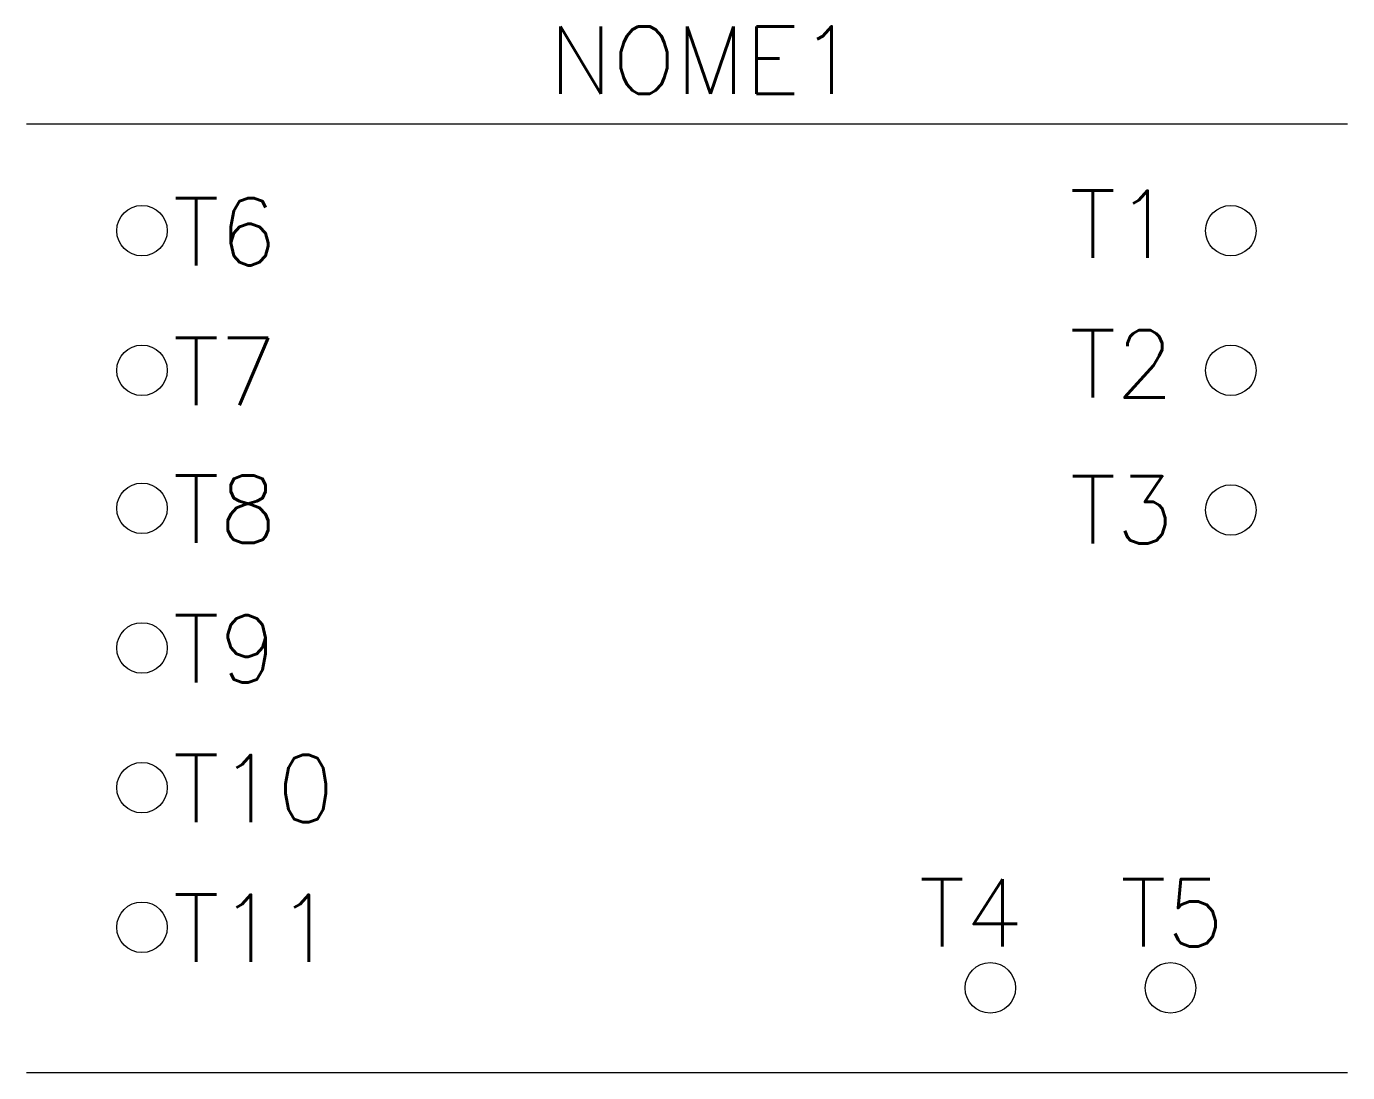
# Model space of a CAD drawing. Extents: x -9.1 to 30.2, y 52.1 to 83.1.
import ezdxf
from ezdxf.enums import TextEntityAlignment as Align

# ---------------------------------------------------------------- set-up
doc = ezdxf.new("R2010")
doc.units = 0
doc.header["$MEASUREMENT"] = 0
doc.layers.get('0').update_dxf_attribs({"linetype": 'CONTINUOUS'})
doc.styles.add('ROMANS', font='romans')

msp = doc.modelspace()

# ---------------------------------------------------------------- linework, layer by layer
for p, q in [((-9.054, 80.231), (30.194, 80.231)), ((-9.054, 52.057), (30.194, 52.057))]:
    msp.add_line(p, q)
for centre in [(-5.621, 77.057), (26.726, 77.057), (-5.621, 72.91), (-5.621, 68.814), (-5.621, 64.667), (-5.621, 60.519), (-5.621, 56.372), (19.581, 54.571), (24.933, 54.571)]:
    msp.add_circle(centre, 0.75)
at = {"color": 7}
for centre in [(26.726, 72.91), (26.726, 68.762)]:
    msp.add_circle(centre, 0.75, dxfattribs=at)

# ---------------------------------------------------------------- texts
at = {"lineweight": -3, "style": 'ROMANS'}
msp.add_attdef('NOME1', text='', height=2, dxfattribs=at).set_placement((11.051, 82.123), align=Align.MIDDLE_CENTER)
at = {"color": 7, "style": 'ROMANS'}
for tag, p, s in [('T1', (21.94, 76.249), '1'), ('T6', (-4.697, 76.027), '10'), ('T7', (-4.697, 71.879), '11'), ('T2', (21.94, 72.101), '2'), ('T8', (-4.697, 67.784), '12'), ('T3', (21.944, 67.764), '3'), ('T9', (-4.697, 63.636), '13'), ('T10', (-4.697, 59.489), '14'), ('T11', (-4.697, 55.342), '15')]:
    msp.add_attdef(tag, p, s, height=2, dxfattribs=at)
for tag, text, p in [('T4', '8', (19.004, 56.804)), ('T5', '9', (24.986, 56.804))]:
    msp.add_attdef(tag, text=text, height=2, dxfattribs=at).set_placement(p, align=Align.MIDDLE_CENTER)

doc.saveas('drawing.dxf')
